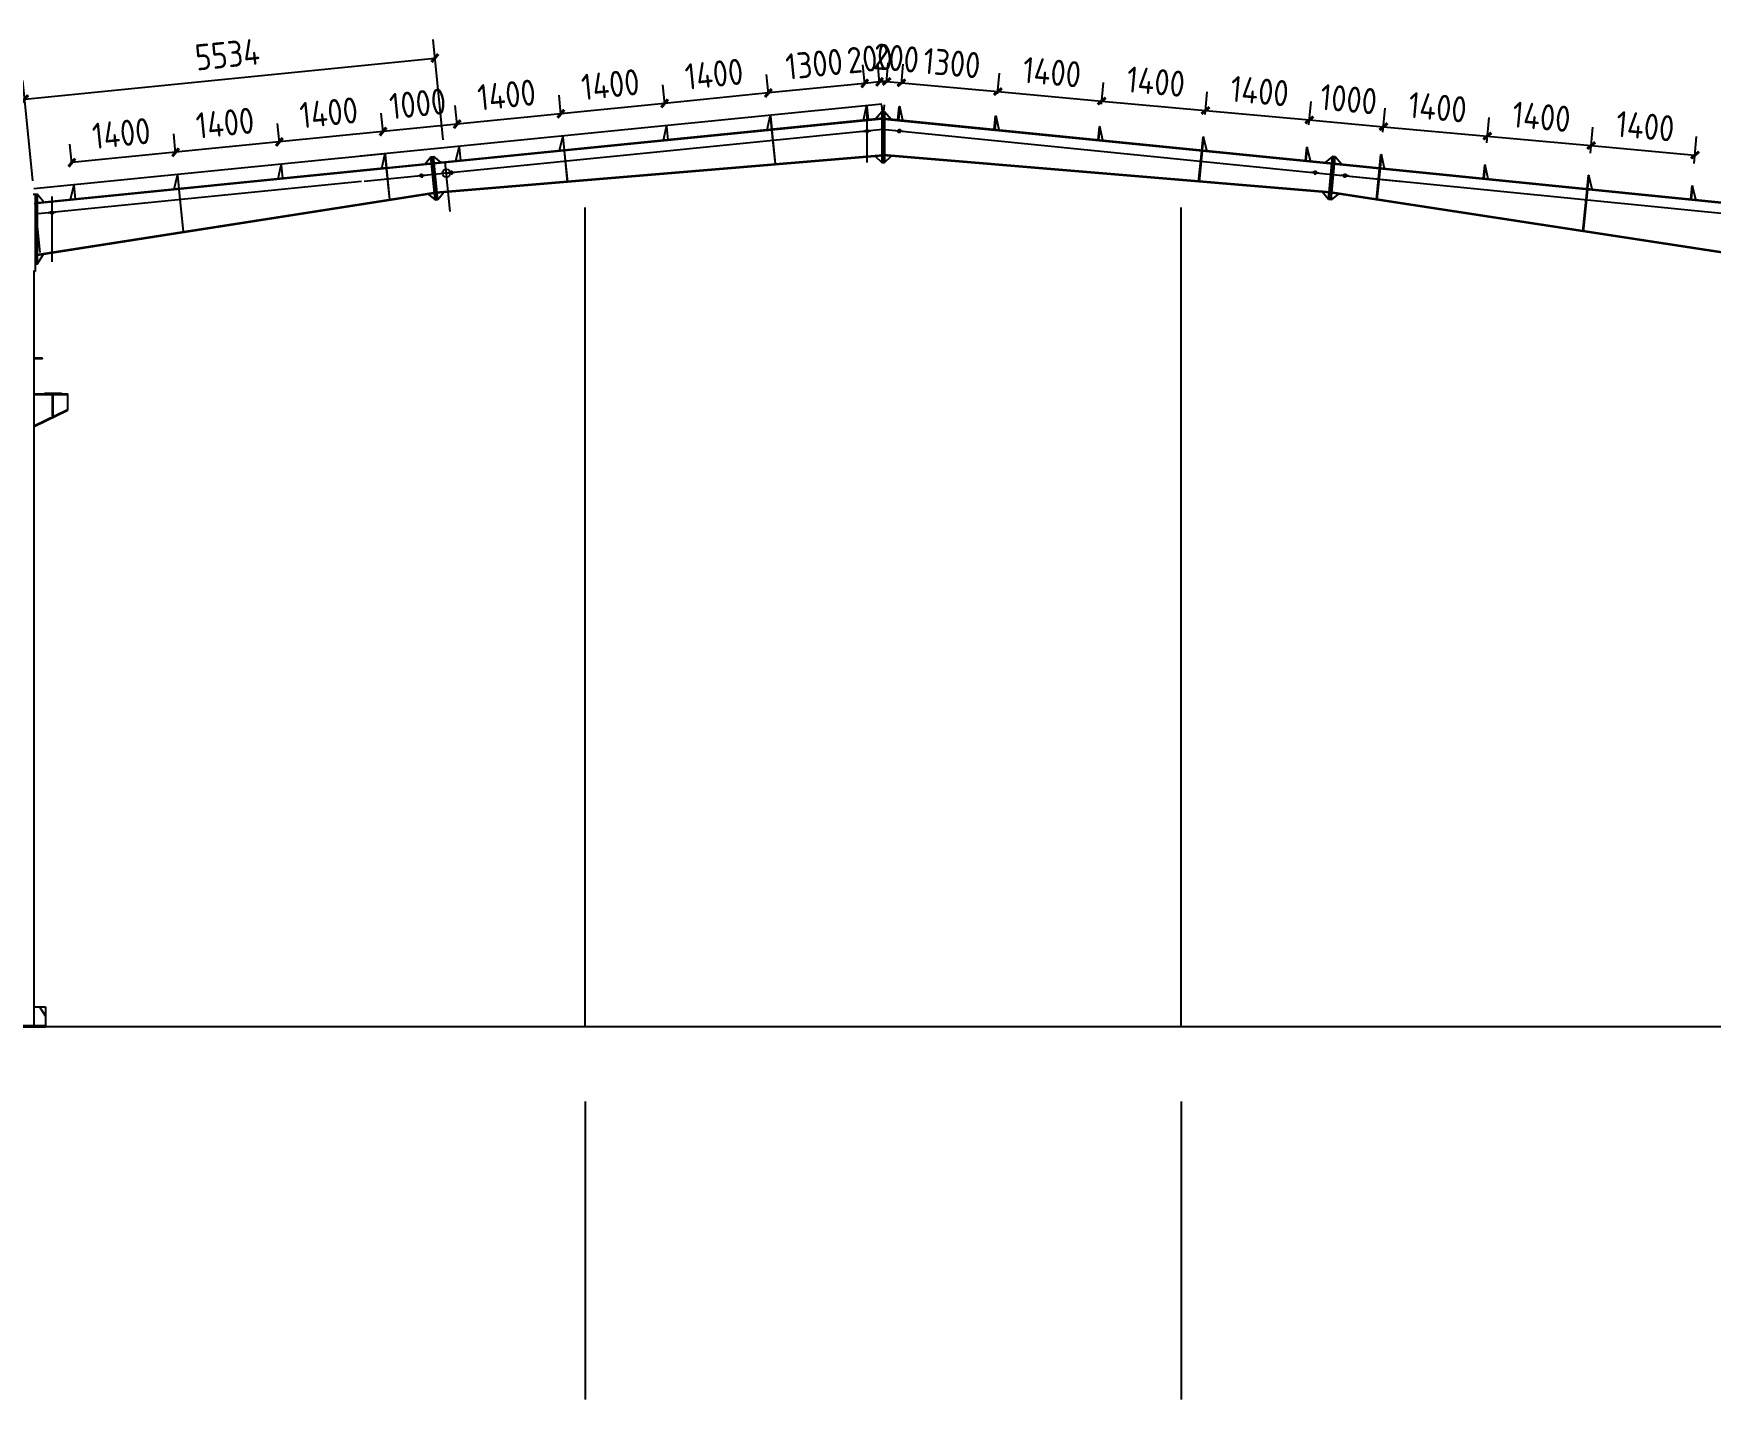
# Model space of a CAD drawing. Extents: x -41778 to 305453, y -85562 to 95360.
# Drawn here: x 257044 to 279562, y 54685 to 73021 of the extents above; entities that cross this region are included whole.
import ezdxf

# ---------------------------------------------------------------- set-up
doc = ezdxf.new("R2010")
doc.units = 0
doc.header["$LTSCALE"] = 1000
doc.header["$MEASUREMENT"] = 0
doc.layers.add('AXIS', color=3, linetype='Continuous')
doc.styles.get("Standard").update_dxf_attribs({"font": 'gbenor.shx', "bigfont": 'gbcbig.shx'})
doc.dimstyles.get("Standard").update_dxf_attribs({"dimscale": 100, "dimtxt": 3.5, "dimasz": 1, "dimexe": 2.5, "dimexo": 3, "dimgap": 1.5, "dimtad": 1, "dimdec": 0, "dimzin": 0, "dimdsep": 46, "dimtxsty": 'Standard', "dimblk": 'ARCHTICK', "dimcen": 0.09, "dimadec": 0, "dimazin": 0, "dimtfac": 1, "dimtdec": 0, "dimtix": 1, "dimtmove": 2, "dimatfit": 3, "dimfxl": 1, "dimtolj": 1, "dimtzin": 0, "dimarcsym": 0})

# ---------------------------------------------------------------- blocks, each defined once
blk = doc.blocks.new('_ArchTick')
at = {"color": 0, "linetype": 'ByBlock', "const_width": 0.4}
blk.add_lwpolyline([(-0.5, -0.5), (0.5, 0.5)], dxfattribs=at)
blk = doc.blocks.new('*D968')
at = {"color": 0, "lineweight": -2}
for p, q in [((268206, 72340), (268180, 72601)), ((268405, 72360), (268379, 72621)), ((268205, 72352), (268105, 72342)), ((268404, 72372), (268205, 72352)), ((268404, 72372), (268503, 72382))]:
    blk.add_line(p, q, dxfattribs=at)
at = {"layer": 'Defpoints', "color": 0}
for p in [(268205, 72352), (268435, 72062), (268236, 72042)]:
    blk.add_point(p, dxfattribs=at)
at = {"color": 0, "lineweight": -2, "xscale": 100, "yscale": 100, "zscale": 100}
for p, rotation in [((268205, 72352), 5.710593137503806), ((268404, 72372), 185.7105931375038)]:
    blk.add_blockref('_ArchTick', p, dxfattribs=dict(at, rotation=rotation))
at = {"color": 0, "insert": (268272, 72686), "char_height": 350, "attachment_point": 5, "rotation": 5.7106}
blk.add_mtext('\\A1;200', dxfattribs=at)
blk = doc.blocks.new('*D969')
at = {"color": 0, "lineweight": -2}
for p, q in [((268206, 72342), (268180, 72601)), ((266912, 72213), (266886, 72472)), ((268205, 72352), (266911, 72223))]:
    blk.add_line(p, q, dxfattribs=at)
at = {"layer": 'Defpoints', "color": 0}
for p in [(266911, 72223), (266942, 71914), (268236, 72044)]:
    blk.add_point(p, dxfattribs=at)
at = {"color": 0, "lineweight": -2, "xscale": 100, "yscale": 100, "zscale": 100}
for p, rotation in [((266911, 72223), 185.7105931375819), ((268205, 72352), 5.710593137581927)]:
    blk.add_blockref('_ArchTick', p, dxfattribs=dict(at, rotation=rotation))
at = {"color": 0, "insert": (267526, 72611), "char_height": 350, "attachment_point": 5, "rotation": 5.7106}
blk.add_mtext('\\A1;1300', dxfattribs=at)
blk = doc.blocks.new('*D970')
at = {"color": 0, "lineweight": -2}
for p, q in [((265519, 72074), (265493, 72332)), ((266912, 72213), (266886, 72472)), ((266911, 72223), (265518, 72084))]:
    blk.add_line(p, q, dxfattribs=at)
at = {"layer": 'Defpoints', "color": 0}
for p in [(265518, 72084), (266942, 71914), (265549, 71775)]:
    blk.add_point(p, dxfattribs=at)
at = {"color": 0, "lineweight": -2, "xscale": 100, "yscale": 100, "zscale": 100}
for p, rotation in [((266911, 72223), 5.710593137581927), ((265518, 72084), 185.7105931375819)]:
    blk.add_blockref('_ArchTick', p, dxfattribs=dict(at, rotation=rotation))
at = {"color": 0, "insert": (266182, 72477), "char_height": 350, "attachment_point": 5, "rotation": 5.7106}
blk.add_mtext('\\A1;1400', dxfattribs=at)
blk = doc.blocks.new('*D971')
at = {"color": 0, "lineweight": -2}
for p, q in [((265519, 72074), (265493, 72332)), ((264126, 71934), (264100, 72193)), ((265518, 72084), (264125, 71944))]:
    blk.add_line(p, q, dxfattribs=at)
at = {"layer": 'Defpoints', "color": 0}
for p in [(264125, 71944), (264156, 71636), (265549, 71775)]:
    blk.add_point(p, dxfattribs=at)
at = {"color": 0, "lineweight": -2, "xscale": 100, "yscale": 100, "zscale": 100}
for p, rotation in [((265518, 72084), 5.710593137581927), ((264125, 71944), 185.7105931375819)]:
    blk.add_blockref('_ArchTick', p, dxfattribs=dict(at, rotation=rotation))
at = {"color": 0, "insert": (264789, 72337), "char_height": 350, "attachment_point": 5, "rotation": 5.7106}
blk.add_mtext('\\A1;1400', dxfattribs=at)
blk = doc.blocks.new('*D972')
at = {"color": 0, "lineweight": -2}
for p, q in [((264126, 71934), (264100, 72193)), ((262733, 71795), (262707, 72054)), ((264125, 71944), (262732, 71805))]:
    blk.add_line(p, q, dxfattribs=at)
at = {"layer": 'Defpoints', "color": 0}
for p in [(262732, 71805), (264156, 71636), (262763, 71496)]:
    blk.add_point(p, dxfattribs=at)
at = {"color": 0, "lineweight": -2, "xscale": 100, "yscale": 100, "zscale": 100}
for p, rotation in [((262732, 71805), 185.7105931375819), ((264125, 71944), 5.710593137581927)]:
    blk.add_blockref('_ArchTick', p, dxfattribs=dict(at, rotation=rotation))
at = {"color": 0, "insert": (263396, 72198), "char_height": 350, "attachment_point": 5, "rotation": 5.7106}
blk.add_mtext('\\A1;1400', dxfattribs=at)
blk = doc.blocks.new('*D973')
at = {"color": 0, "lineweight": -2}
for p, q in [((261738, 71695), (261712, 71954)), ((262733, 71795), (262707, 72054)), ((262732, 71805), (261737, 71706))]:
    blk.add_line(p, q, dxfattribs=at)
at = {"layer": 'Defpoints', "color": 0}
for p in [(261737, 71706), (261768, 71397), (262763, 71496)]:
    blk.add_point(p, dxfattribs=at)
at = {"color": 0, "lineweight": -2, "xscale": 100, "yscale": 100, "zscale": 100}
for p, rotation in [((262732, 71805), 5.710593137581927), ((261737, 71706), 185.7105931375819)]:
    blk.add_blockref('_ArchTick', p, dxfattribs=dict(at, rotation=rotation))
at = {"color": 0, "insert": (262202, 72079), "char_height": 350, "attachment_point": 5, "rotation": 5.7106}
blk.add_mtext('\\A1;1000', dxfattribs=at)
blk = doc.blocks.new('*D974')
at = {"color": 0, "lineweight": -2}
for p, q in [((261738, 71695), (261712, 71954)), ((260345, 71556), (260319, 71815)), ((261737, 71706), (260344, 71566))]:
    blk.add_line(p, q, dxfattribs=at)
at = {"layer": 'Defpoints', "color": 0}
for p in [(260344, 71566), (261768, 71397), (260375, 71258)]:
    blk.add_point(p, dxfattribs=at)
at = {"color": 0, "lineweight": -2, "xscale": 100, "yscale": 100, "zscale": 100}
for p, rotation in [((260344, 71566), 185.7105931375819), ((261737, 71706), 5.710593137581927)]:
    blk.add_blockref('_ArchTick', p, dxfattribs=dict(at, rotation=rotation))
at = {"color": 0, "insert": (261008, 71959), "char_height": 350, "attachment_point": 5, "rotation": 5.7106}
blk.add_mtext('\\A1;1400', dxfattribs=at)
blk = doc.blocks.new('*D975')
at = {"color": 0, "lineweight": -2}
for p, q in [((258952, 71417), (258926, 71676)), ((260345, 71556), (260319, 71815)), ((260344, 71566), (258951, 71427))]:
    blk.add_line(p, q, dxfattribs=at)
at = {"layer": 'Defpoints', "color": 0}
for p in [(258951, 71427), (260375, 71258), (258982, 71118)]:
    blk.add_point(p, dxfattribs=at)
at = {"color": 0, "lineweight": -2, "xscale": 100, "yscale": 100, "zscale": 100}
for p, rotation in [((260344, 71566), 5.710593137581927), ((258951, 71427), 185.7105931375819)]:
    blk.add_blockref('_ArchTick', p, dxfattribs=dict(at, rotation=rotation))
at = {"color": 0, "insert": (259615, 71820), "char_height": 350, "attachment_point": 5, "rotation": 5.7106}
blk.add_mtext('\\A1;1400', dxfattribs=at)
blk = doc.blocks.new('*D976')
at = {"color": 0, "lineweight": -2}
for p, q in [((258952, 71417), (258926, 71676)), ((257559, 71278), (257533, 71536)), ((258951, 71427), (257558, 71288))]:
    blk.add_line(p, q, dxfattribs=at)
at = {"layer": 'Defpoints', "color": 0}
for p in [(257558, 71288), (257589, 70979), (258982, 71118)]:
    blk.add_point(p, dxfattribs=at)
at = {"color": 0, "lineweight": -2, "xscale": 100, "yscale": 100, "zscale": 100}
for p, rotation in [((258951, 71427), 5.710593137581927), ((257558, 71288), 185.7105931375819)]:
    blk.add_blockref('_ArchTick', p, dxfattribs=dict(at, rotation=rotation))
at = {"color": 0, "insert": (258222, 71681), "char_height": 350, "attachment_point": 5, "rotation": 5.7106}
blk.add_mtext('\\A1;1400', dxfattribs=at)
blk = doc.blocks.new('*D977')
at = {"color": 0, "lineweight": -2}
for p, q in [((268498, 72361), (268522, 72627)), ((268697, 72343), (268721, 72609)), ((268499, 72378), (268400, 72387)), ((268499, 72378), (268698, 72360)), ((268698, 72360), (268798, 72350))]:
    blk.add_line(p, q, dxfattribs=at)
at = {"layer": 'Defpoints', "color": 0}
for p in [(268698, 72360), (268470, 72062), (268669, 72044)]:
    blk.add_point(p, dxfattribs=at)
at = {"color": 0, "lineweight": -2, "xscale": 100, "yscale": 100, "zscale": 100}
for p, rotation in [((268499, 72378), 354.8029559054561), ((268698, 72360), 174.8029559054561)]:
    blk.add_blockref('_ArchTick', p, dxfattribs=dict(at, rotation=rotation))
at = {"color": 0, "insert": (268628, 72692), "char_height": 350, "attachment_point": 5, "rotation": 354.803}
blk.add_mtext('\\A1;200', dxfattribs=at)
blk = doc.blocks.new('*D978')
at = {"color": 0, "lineweight": -2}
for p, q in [((268697, 72343), (268721, 72609)), ((268698, 72360), (269993, 72242)), ((269990, 72213), (270015, 72491))]:
    blk.add_line(p, q, dxfattribs=at)
at = {"layer": 'Defpoints', "color": 0}
for p in [(269993, 72242), (268669, 72044), (269963, 71914)]:
    blk.add_point(p, dxfattribs=at)
at = {"color": 0, "lineweight": -2, "xscale": 100, "yscale": 100, "zscale": 100}
for p, rotation in [((268698, 72360), 174.8029559055437), ((269993, 72242), 354.8029559055437)]:
    blk.add_blockref('_ArchTick', p, dxfattribs=dict(at, rotation=rotation))
at = {"color": 0, "insert": (269375, 72624), "char_height": 350, "attachment_point": 5, "rotation": 354.803}
blk.add_mtext('\\A1;1300', dxfattribs=at)
blk = doc.blocks.new('*D979')
at = {"color": 0, "lineweight": -2}
for p, q in [((269990, 72213), (270015, 72491)), ((271383, 72074), (271410, 72364)), ((269993, 72242), (271387, 72115))]:
    blk.add_line(p, q, dxfattribs=at)
at = {"layer": 'Defpoints', "color": 0}
for p in [(271387, 72115), (269963, 71914), (271356, 71775)]:
    blk.add_point(p, dxfattribs=at)
at = {"color": 0, "lineweight": -2, "xscale": 100, "yscale": 100, "zscale": 100}
for p, rotation in [((269993, 72242), 174.8029559055437), ((271387, 72115), 354.8029559055437)]:
    blk.add_blockref('_ArchTick', p, dxfattribs=dict(at, rotation=rotation))
at = {"color": 0, "insert": (270719, 72502), "char_height": 350, "attachment_point": 5, "rotation": 354.803}
blk.add_mtext('\\A1;1400', dxfattribs=at)
blk = doc.blocks.new('*D980')
at = {"color": 0, "lineweight": -2}
for p, q in [((271383, 72074), (271410, 72364)), ((271387, 72115), (272781, 71988)), ((272776, 71935), (272804, 72237))]:
    blk.add_line(p, q, dxfattribs=at)
at = {"layer": 'Defpoints', "color": 0}
for p in [(272781, 71988), (271356, 71775), (272749, 71636)]:
    blk.add_point(p, dxfattribs=at)
at = {"color": 0, "lineweight": -2, "xscale": 100, "yscale": 100, "zscale": 100}
for p, rotation in [((271387, 72115), 174.8029559055437), ((272781, 71988), 354.8029559055437)]:
    blk.add_blockref('_ArchTick', p, dxfattribs=dict(at, rotation=rotation))
at = {"color": 0, "insert": (272114, 72375), "char_height": 350, "attachment_point": 5, "rotation": 354.803}
blk.add_mtext('\\A1;1400', dxfattribs=at)
blk = doc.blocks.new('*D981')
at = {"color": 0, "lineweight": -2}
for p, q in [((272776, 71935), (272804, 72237)), ((274169, 71795), (274198, 72110)), ((272781, 71988), (274175, 71861))]:
    blk.add_line(p, q, dxfattribs=at)
at = {"layer": 'Defpoints', "color": 0}
for p in [(274175, 71861), (272749, 71636), (274142, 71496)]:
    blk.add_point(p, dxfattribs=at)
at = {"color": 0, "lineweight": -2, "xscale": 100, "yscale": 100, "zscale": 100}
for p, rotation in [((272781, 71988), 174.8029559055437), ((274175, 71861), 354.8029559055437)]:
    blk.add_blockref('_ArchTick', p, dxfattribs=dict(at, rotation=rotation))
at = {"color": 0, "insert": (273508, 72248), "char_height": 350, "attachment_point": 5, "rotation": 354.803}
blk.add_mtext('\\A1;1400', dxfattribs=at)
blk = doc.blocks.new('*D982')
at = {"color": 0, "lineweight": -2}
for p, q in [((274169, 71795), (274198, 72110)), ((274175, 71861), (275171, 71771)), ((275164, 71696), (275194, 72020))]:
    blk.add_line(p, q, dxfattribs=at)
at = {"layer": 'Defpoints', "color": 0}
for p in [(275171, 71771), (274142, 71496), (275137, 71397)]:
    blk.add_point(p, dxfattribs=at)
at = {"color": 0, "lineweight": -2, "xscale": 100, "yscale": 100, "zscale": 100}
for p, rotation in [((274175, 71861), 174.8029559055437), ((275171, 71771), 354.8029559055437)]:
    blk.add_blockref('_ArchTick', p, dxfattribs=dict(at, rotation=rotation))
at = {"color": 0, "insert": (274703, 72140), "char_height": 350, "attachment_point": 5, "rotation": 354.803}
blk.add_mtext('\\A1;1000', dxfattribs=at)
blk = doc.blocks.new('*D983')
at = {"color": 0, "lineweight": -2}
for p, q in [((275164, 71696), (275194, 72020)), ((276557, 71556), (276588, 71893)), ((275171, 71771), (276565, 71644))]:
    blk.add_line(p, q, dxfattribs=at)
at = {"layer": 'Defpoints', "color": 0}
for p in [(276565, 71644), (275137, 71397), (276530, 71258)]:
    blk.add_point(p, dxfattribs=at)
at = {"color": 0, "lineweight": -2, "xscale": 100, "yscale": 100, "zscale": 100}
for p, rotation in [((275171, 71771), 174.8029559055437), ((276565, 71644), 354.8029559055437)]:
    blk.add_blockref('_ArchTick', p, dxfattribs=dict(at, rotation=rotation))
at = {"color": 0, "insert": (275898, 72031), "char_height": 350, "attachment_point": 5, "rotation": 354.803}
blk.add_mtext('\\A1;1400', dxfattribs=at)
blk = doc.blocks.new('*D984')
at = {"color": 0, "lineweight": -2}
for p, q in [((276557, 71556), (276588, 71893)), ((276565, 71644), (277960, 71517)), ((277951, 71417), (277982, 71766))]:
    blk.add_line(p, q, dxfattribs=at)
at = {"layer": 'Defpoints', "color": 0}
for p in [(277960, 71517), (276530, 71258), (277923, 71118)]:
    blk.add_point(p, dxfattribs=at)
at = {"color": 0, "lineweight": -2, "xscale": 100, "yscale": 100, "zscale": 100}
for p, rotation in [((276565, 71644), 174.8029559055437), ((277960, 71517), 354.8029559055437)]:
    blk.add_blockref('_ArchTick', p, dxfattribs=dict(at, rotation=rotation))
at = {"color": 0, "insert": (277292, 71904), "char_height": 350, "attachment_point": 5, "rotation": 354.803}
blk.add_mtext('\\A1;1400', dxfattribs=at)
blk = doc.blocks.new('*D985')
at = {"color": 0, "lineweight": -2}
for p, q in [((277951, 71417), (277982, 71766)), ((279344, 71278), (279376, 71639)), ((277960, 71517), (279354, 71390))]:
    blk.add_line(p, q, dxfattribs=at)
at = {"layer": 'Defpoints', "color": 0}
for p in [(279354, 71390), (277923, 71118), (279316, 70979)]:
    blk.add_point(p, dxfattribs=at)
at = {"color": 0, "lineweight": -2, "xscale": 100, "yscale": 100, "zscale": 100}
for p, rotation in [((277960, 71517), 174.8029559055437), ((279354, 71390), 354.8029559055437)]:
    blk.add_blockref('_ArchTick', p, dxfattribs=dict(at, rotation=rotation))
at = {"color": 0, "insert": (278686, 71777), "char_height": 350, "attachment_point": 5, "rotation": 354.803}
blk.add_mtext('\\A1;1400', dxfattribs=at)
blk = doc.blocks.new('*D937')
at = {"color": 0, "lineweight": -2}
for p, q in [((262542, 71595), (262408, 72941)), ((256926, 72141), (262433, 72692)), ((257036, 71044), (256901, 72390))]:
    blk.add_line(p, q, dxfattribs=at)
at = {"layer": 'Defpoints', "color": 0}
for p in [(262433, 72692), (262572, 71297), (257066, 70746)]:
    blk.add_point(p, dxfattribs=at)
at = {"color": 0, "lineweight": -2, "xscale": 100, "yscale": 100, "zscale": 100}
for p, rotation in [((262433, 72692), 5.710593137499493), ((256926, 72141), 185.7105931374995)]:
    blk.add_blockref('_ArchTick', p, dxfattribs=dict(at, rotation=rotation))
at = {"color": 0, "insert": (259647, 72740), "char_height": 350, "attachment_point": 5, "rotation": 5.7106}
blk.add_mtext('\\A1;5534', dxfattribs=at)

msp = doc.modelspace()

# ---------------------------------------------------------------- linework, layer by layer
for p, q in [((268433.7, 72073.6), (261433.7, 71373.6)), ((268452.6, 71882.8), (268434.7, 72061.9)), ((268452.6, 71882.8), (268470.5, 72061.9)), ((268452.6, 71884.6), (261452.6, 71184.6)), ((268434.6, 71872.7), (261471.5, 71176.4)), ((266894.3, 71728.7), (266936.1, 71913.8)), ((266942.1, 71914.4), (266936.1, 71913.8)), ((266936.1, 71913.8), (266954, 71734.7)), ((266960, 71735.3), (266942.1, 71914.4)), ((268187.9, 71858.1), (268229.7, 72043.2)), ((268247.6, 71864.1), (268187.9, 71858.1)), ((268235.6, 72043.8), (268229.7, 72043.2)), ((268229.7, 72043.2), (268247.6, 71864.1)), ((268234.6, 71974.6), (268234.6, 71289.6)), ((268253.6, 71864.7), (268235.6, 72043.8)), ((268344.6, 71873.8), (268434.6, 71974.6)), ((268434.6, 71974.6), (268434.6, 71289.6)), ((268434.6, 71974.6), (268470.6, 71974.6)), ((268452.6, 71974.6), (268452.6, 71289.6)), ((268452.6, 71884.6), (268452.6, 71384.6)), ((268452.6, 71884.6), (274452.6, 71284.6)), ((268470.6, 71974.6), (268470.6, 71289.6)), ((268470.6, 71974.6), (268560.6, 71873.8)), ((268470.6, 71882.8), (274452.6, 71284.6)), ((268470.6, 71872.7), (274452.6, 71274.5)), ((268651.6, 71864.7), (268669.5, 72043.8)), ((268675.5, 72043.2), (268657.5, 71864.1)), ((268657.5, 71864.1), (268717.2, 71858.1)), ((268669.5, 72043.8), (268675.5, 72043.2)), ((268717.2, 71858.1), (268675.5, 72043.2)), ((269945.1, 71735.3), (269963, 71914.4)), ((269969, 71913.8), (269951.1, 71734.7)), ((269963, 71914.4), (269969, 71913.8)), ((270010.8, 71728.7), (269969, 71913.8)), ((268449.5, 71733.5), (261485.4, 71037.1)), ((264108.2, 71450.1), (264150, 71635.2)), ((264156, 71635.8), (264150, 71635.2)), ((264150, 71635.2), (264167.9, 71456.1)), ((264173.9, 71456.7), (264156, 71635.8)), ((265501.3, 71589.4), (265543.1, 71774.5)), ((265549, 71775.1), (265543.1, 71774.5)), ((265543.1, 71774.5), (265561, 71595.4)), ((265567, 71596), (265549, 71775.1)), ((266954, 71734.7), (266894.3, 71728.7)), ((266955, 71724.8), (267000.5, 71269.8)), ((267006.5, 71270.3), (266961, 71725.3)), ((268184.8, 71707), (268284.3, 71717)), ((268231.6, 71741.9), (268237.5, 71682.2)), ((268437.6, 71735.3), (275419.7, 71037.1)), ((268720.3, 71707), (268620.8, 71717)), ((268673.5, 71741.9), (268667.6, 71682.2)), ((269951.1, 71734.7), (270010.8, 71728.7)), ((271338.2, 71596), (271356.1, 71775.1)), ((271338.2, 71596), (271356.1, 71775.1)), ((271362.1, 71774.5), (271344.1, 71595.4)), ((271362.1, 71774.5), (271344.1, 71595.4)), ((271356.1, 71775.1), (271362.1, 71774.5)), ((271356.1, 71775.1), (271362.1, 71774.5)), ((271403.8, 71589.4), (271362.1, 71774.5)), ((271403.8, 71589.4), (271362.1, 71774.5)), ((272731.2, 71456.7), (272749.1, 71635.8)), ((272755.1, 71635.2), (272737.2, 71456.1)), ((272749.1, 71635.8), (272755.1, 71635.2)), ((272796.9, 71450.1), (272755.1, 71635.2)), ((261766.9, 71406.9), (257046.7, 70934.9)), ((261720.1, 71211.3), (261761.9, 71396.4)), ((261767.9, 71397), (261761.9, 71396.4)), ((261761.9, 71396.4), (261779.8, 71217.3)), ((261785.8, 71217.9), (261767.9, 71397)), ((262446.4, 70892), (268452.6, 71392.1)), ((262715.2, 71310.8), (262757, 71495.9)), ((262762.9, 71496.5), (262757, 71495.9)), ((262757, 71495.9), (262774.9, 71316.8)), ((262780.9, 71317.4), (262762.9, 71496.5)), ((264167.9, 71456.1), (264108.2, 71450.1)), ((264168.9, 71446.1), (264210.5, 71030.1)), ((264216.5, 71030.6), (264174.9, 71446.7)), ((265561, 71595.4), (265501.3, 71589.4)), ((274458.8, 70892), (268452.6, 71392.1)), ((271344.1, 71595.4), (271403.8, 71589.4)), ((271344.1, 71595.4), (271403.8, 71589.4)), ((272688.6, 71030.6), (272730.2, 71446.7)), ((272736.2, 71446.1), (272694.6, 71030.1)), ((272737.2, 71456.1), (272796.9, 71450.1)), ((274124.3, 71317.4), (274142.2, 71496.5)), ((274148.2, 71495.9), (274130.2, 71316.8)), ((274142.2, 71496.5), (274148.2, 71495.9)), ((274189.9, 71310.8), (274148.2, 71495.9)), ((275119.3, 71217.9), (275137.2, 71397)), ((275143.2, 71396.4), (275125.3, 71217.3)), ((275137.2, 71397), (275143.2, 71396.4)), ((275185, 71211.3), (275143.2, 71396.4)), ((261785.8, 71217.9), (257065.6, 70745.9)), ((261786.8, 71207.9), (257090.6, 70738.3)), ((260327.1, 71072), (260368.9, 71257.1)), ((260374.9, 71257.7), (260368.9, 71257.1)), ((260368.9, 71257.1), (260386.8, 71078)), ((260392.8, 71078.6), (260374.9, 71257.7)), ((261785.8, 71217.9), (261720.1, 71211.3)), ((261780.8, 71207.3), (261822.3, 70792.3)), ((261828.3, 70793.2), (261786.8, 71207.9)), ((262300.1, 71269.3), (262380.7, 71367.8)), ((262380.7, 71367.8), (262416.5, 71371.4)), ((262438.4, 70790.7), (262380.7, 71367.8)), ((262456.3, 70792.5), (262398.6, 71369.6)), ((262474.2, 70794.3), (262416.5, 71371.4)), ((262416.5, 71371.4), (262515, 71290.8)), ((262447.4, 70882), (268452.6, 71382.1)), ((262638.6, 70631.1), (262572.1, 71296.5)), ((262602.8, 71148.8), (262702.3, 71158.8)), ((262649.6, 71183.7), (262655.5, 71124)), ((262774.9, 71316.8), (262715.2, 71310.8)), ((268344.6, 71375.3), (268434.6, 71289.6)), ((268434.6, 71289.6), (268470.6, 71289.6)), ((274457.8, 70882), (268452.6, 71382.1)), ((268470.6, 71289.6), (268560.6, 71375.3)), ((274130.2, 71316.8), (274189.9, 71310.8)), ((274302.3, 71148.8), (274202.8, 71158.8)), ((274255.5, 71183.7), (274249.6, 71124)), ((274488.6, 71371.4), (274390.1, 71290.8)), ((274430.9, 70794.3), (274488.6, 71371.4)), ((274448.8, 70792.5), (274506.5, 71369.6)), ((274451.6, 71274.6), (280452.6, 70674.5)), ((274452.6, 71284.6), (280452.6, 70684.6)), ((274466.7, 70790.7), (274524.4, 71367.8)), ((274524.4, 71367.8), (274488.6, 71371.4)), ((274605, 71269.3), (274524.4, 71367.8)), ((275076.8, 70793.2), (275118.3, 71207.9)), ((275124.3, 71207.3), (275082.8, 70792.3)), ((275119.3, 71217.9), (275185, 71211.3)), ((276512.4, 71078.6), (276530.3, 71257.7)), ((276536.2, 71257.1), (276518.3, 71078)), ((276530.3, 71257.7), (276536.2, 71257.1)), ((276578, 71072), (276536.2, 71257.1)), ((261449.6, 71033.5), (257105.5, 70599.1)), ((257541, 70793.4), (257582.8, 70978.5)), ((257588.7, 70979.1), (257582.8, 70978.5)), ((257582.8, 70978.5), (257600.7, 70799.4)), ((257606.7, 70800), (257588.7, 70979.1)), ((258934, 70932.7), (258975.8, 71117.8)), ((258993.7, 70938.7), (258934, 70932.7)), ((258981.8, 71118.4), (258975.8, 71117.8)), ((258975.8, 71117.8), (258993.7, 70938.7)), ((258999.7, 70939.3), (258981.8, 71118.4)), ((260386.8, 71078), (260327.1, 71072)), ((262202.8, 71108.8), (262302.3, 71118.8)), ((262249.6, 71143.7), (262255.5, 71084)), ((274452.6, 71133.8), (280437.6, 70535.3)), ((274702.3, 71108.8), (274602.8, 71118.8)), ((274655.5, 71143.7), (274649.6, 71084)), ((276518.3, 71078), (276578, 71072)), ((277905.4, 70939.3), (277923.3, 71118.4)), ((277905.4, 70939.3), (277923.3, 71118.4)), ((277929.3, 71117.8), (277911.4, 70938.7)), ((277929.3, 71117.8), (277911.4, 70938.7)), ((277911.4, 70938.7), (277971.1, 70932.7)), ((277911.4, 70938.7), (277971.1, 70932.7)), ((277923.3, 71118.4), (277929.3, 71117.8)), ((277923.3, 71118.4), (277929.3, 71117.8)), ((277971.1, 70932.7), (277929.3, 71117.8)), ((277971.1, 70932.7), (277929.3, 71117.8)), ((279298.5, 70800), (279316.4, 70979.1)), ((279298.5, 70800), (279316.4, 70979.1)), ((279298.5, 70800), (279316.4, 70979.1)), ((279322.4, 70978.5), (279304.4, 70799.4)), ((279322.4, 70978.5), (279304.4, 70799.4)), ((279316.4, 70979.1), (279322.4, 70978.5)), ((279316.4, 70979.1), (279322.4, 70978.5)), ((279364.1, 70793.4), (279322.4, 70978.5)), ((279364.1, 70793.4), (279322.4, 70978.5)), ((257040.6, 70864.6), (257090.6, 70864.6)), ((257065.6, 70041), (262447.4, 70882)), ((257065.6, 70864.6), (257065.6, 69824.6)), ((257132.1, 70080.4), (257065.6, 70745.9)), ((257089, 70054.7), (262446.4, 70892)), ((257090.6, 70864.6), (257090.6, 69924.6)), ((257180.6, 70757.4), (257090.6, 70864.6)), ((257290.6, 70834.6), (257290.6, 69954.6)), ((257600.7, 70799.4), (257541, 70793.4)), ((258994.7, 70928.7), (259051.6, 70360.5)), ((259057.5, 70361.5), (259000.7, 70929.3)), ((262341.6, 70865.6), (262438.4, 70790.7)), ((262438.4, 70790.7), (262474.2, 70794.3)), ((262474.2, 70794.3), (262554.7, 70891)), ((274430.9, 70794.3), (274350.4, 70891)), ((274466.7, 70790.7), (274430.9, 70794.3)), ((280139.6, 70012.4), (274457.8, 70882)), ((280139.6, 70022.5), (274459.3, 70891.9)), ((274563.5, 70865.6), (274466.7, 70790.7)), ((277847.6, 70361.5), (277904.4, 70929.3)), ((277852.5, 70410.4), (277904.4, 70929.3)), ((277910.4, 70928.7), (277853.6, 70360.5)), ((277910.4, 70928.7), (277858.5, 70409.5)), ((279304.4, 70799.4), (279364.1, 70793.4)), ((279304.4, 70799.4), (279364.1, 70793.4)), ((257240.8, 70612.6), (257340.3, 70622.6)), ((257287.6, 70647.5), (257293.5, 70587.8)), ((264452.6, 59684.6), (264452.6, 70684.6)), ((272452.6, 59684.6), (272452.6, 70684.6)), ((257090.6, 69924.6), (257175.6, 70058.2)), ((257065.6, 69824.6), (257040.6, 69824.6)), ((257052.6, 59706.6), (257052.6, 69824.6)), ((257090.6, 69924.6), (257065.6, 69924.6)), ((257162.6, 68664.6), (257052.6, 68664.6)), ((257162.6, 68654.6), (257052.6, 68654.6)), ((257162.6, 68654.6), (257162.6, 68664.6)), ((257052.6, 68184.6), (257502.6, 68184.6)), ((257052.6, 68174.6), (257502.6, 68174.6)), ((257297.6, 67887.5), (257297.6, 68174.6)), ((257307.6, 67887.5), (257307.6, 68174.6)), ((257502.6, 67964.6), (257502.6, 68184.6)), ((257048.5, 67753.7), (257498.5, 67973.7)), ((257052.6, 67744.6), (257502.6, 67964.6)), ((257040.6, 59956.6), (257202.6, 59956.6)), ((257121.6, 59956.6), (257202.6, 59831.6)), ((257202.6, 59956.6), (257202.6, 59706.6)), ((305452.6, 59684.6), (255452.6, 59684.6)), ((256302.6, 59706.6), (257202.6, 59706.6)), ((256302.6, 59684.6), (257202.6, 59684.6)), ((257202.6, 59684.6), (257202.6, 59706.6))]:
    msp.add_line(p, q)
msp.add_lwpolyline([(257192.6, 68194.6), (257412.6, 68194.6), (257412.6, 68184.6), (257192.6, 68184.6)], close=True)
msp.add_circle((262587, 71147.3), 52.3)
for centre in [(268234.6, 71712), (262652.6, 71153.8), (262252.6, 71113.8), (257290.6, 70617.6)]:
    msp.add_ellipse(centre, major_axis=(24.9, 2.5), ratio=0.6)
at = {"extrusion": (0, 0, -1)}
for centre in [(268670.6, 71712), (274252.6, 71153.8), (274652.6, 71113.8)]:
    msp.add_ellipse(centre, major_axis=(-24.9, 2.5), ratio=0.6, dxfattribs=at)
at = {"layer": 'AXIS'}
for p, q in [((264452.6, 58684.6), (264452.6, 54684.6)), ((272452.6, 58684.6), (272452.6, 54684.6))]:
    msp.add_line(p, q, dxfattribs=at)

# ---------------------------------------------------------------- dimensions: what is measured, and where the dimension line sits
for p1, p2, distance, picture, middle in [((257065.6, 70745.9), (262572.1, 71296.5), 1402.2, '*D937', (259647, 72739.8)), ((268434.7, 72061.9), (268235.8, 72042), -311.9, '*D968', (268271.9, 72685.6)), ((268470.5, 72061.9), (268669.5, 72043.8), 317.1, '*D977', (268628.1, 72692.2))]:
    dim = msp.add_aligned_dim(p1=p1, p2=p2, distance=distance, dimstyle='Standard')
    dim.commit()
    dim.dimension.update_dxf_attribs({"geometry": picture, "text_midpoint": middle})
for base, p1, p2, angle, picture, middle in [((265518.2, 72083.7), (266942.1, 71914.4), (265549, 71775.1), 5.71059, '*D970', (266182.4, 72476.7)), ((266911.2, 72223), (268235.6, 72043.8), (266942.1, 71914.4), 5.71059, '*D969', (267525.7, 72611)), ((269992.8, 72241.8), (268669.5, 72043.8), (269963, 71914.4), 174.80296, '*D978', (269374.9, 72624.3)), ((271387, 72115), (269963, 71914.4), (271356.1, 71775.1), 174.80296, '*D979', (270719.3, 72502)), ((264125.1, 71944.4), (265549, 71775.1), (264156, 71635.8), 5.71059, '*D971', (264789.3, 72337.4)), ((272781.2, 71988.2), (271356.1, 71775.1), (272749.1, 71635.8), 174.80296, '*D980', (272113.5, 72375.2)), ((274175.4, 71861.4), (272749.1, 71635.8), (274142.2, 71496.5), 174.80296, '*D981', (273507.7, 72248.4)), ((261737, 71705.5), (262762.9, 71496.5), (261767.9, 71397), 5.71059, '*D973', (262202.2, 72078.7)), ((262732.1, 71805), (264156, 71635.8), (262762.9, 71496.5), 5.71059, '*D972', (263396.3, 72198.1)), ((275171.2, 71770.8), (274142.2, 71496.5), (275137.2, 71397), 174.80296, '*D982', (274702.7, 72139.7)), ((276565.4, 71644), (275137.2, 71397), (276530.3, 71257.7), 174.80296, '*D983', (275897.8, 72031)), ((258950.9, 71426.9), (260374.9, 71257.7), (258981.8, 71118.4), 5.71059, '*D975', (259615.1, 71820)), ((260344, 71566.2), (261767.9, 71397), (260374.9, 71257.7), 5.71059, '*D974', (261008.2, 71959.3)), ((277959.6, 71517.2), (276530.3, 71257.7), (277923.3, 71118.4), 174.80296, '*D984', (277291.9, 71904.2)), ((257557.9, 71287.6), (258981.8, 71118.4), (257588.7, 70979.1), 5.71059, '*D976', (258222.1, 71680.7)), ((279353.8, 71390.4), (277923.3, 71118.4), (279316.4, 70979.1), 174.80296, '*D985', (278686.1, 71777.4))]:
    dim = msp.add_linear_dim(base=base, p1=p1, p2=p2, angle=angle, dimstyle='Standard')
    dim.commit()
    dim.dimension.update_dxf_attribs({"geometry": picture, "text_midpoint": middle})

doc.saveas('drawing.dxf')
